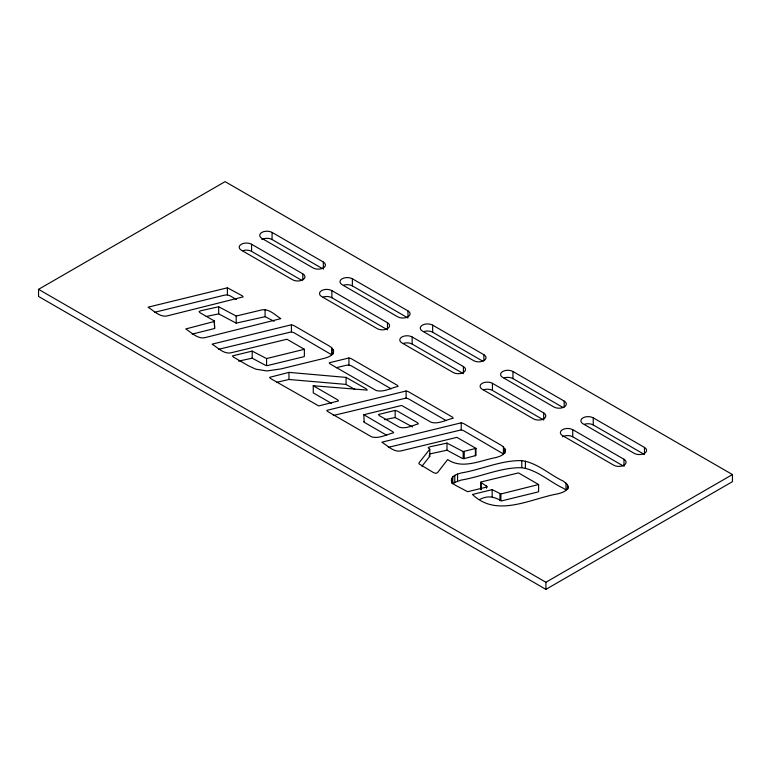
<?xml version="1.0" encoding="UTF-8"?>
<svg xmlns="http://www.w3.org/2000/svg" width="771" height="771" viewBox="0 0 771 771"><rect width="100%" height="100%" fill="white"/><g stroke="black" fill="none" stroke-linecap="round" stroke-linejoin="round"><path stroke-width="1.16" d="M480.757 482.232L487.378 486.887L467.66 491.705L455.719 485.431L453.338 483.774L451.276 480.323C451.671 475.534 457.309 474.088 461.154 472.98C481.393 469.655 501.015 460.171 521.784 460.615C537.464 462.831 549.607 474.782 563.553 481.268L567.475 484.67L568.063 486.424C567.687 491.214 562.04 492.659 558.194 493.768C530.583 498.519 497.025 518.189 472.45 494.471L492.177 489.652L499.955 493.546L501.873 493.729L538.601 484.516L518.469 472.902L481.355 481.885L480.757 482.232L480.757 489.325L481.355 488.978M475.996 448.375L463.169 451.584L446.997 443.103L429.775 446.843L428.136 447.7L429.775 449.242L419.077 462.706L418.913 463.785L433.447 472.575L435.981 473.394L437.677 472.44L447.662 459.574C462.436 469.616 480.179 460.422 495.589 457.627C499.444 456.548 505.024 455.063 505.448 450.293L503.415 446.833L501.034 445.175L463.496 423.501L461.222 422.807L381.896 442.188C387.321 445.522 393.364 452.105 400.467 451.035L456.904 437.359L475.996 448.375L475.996 455.478L464.209 458.6L462.292 458.408L446.997 450.206L429.775 453.946M421.93 466.214L429.775 456.345L429.775 449.242M565.972 482.945L565.972 490.048L563.553 488.371C549.607 481.885 537.464 469.934 521.784 467.718C501.015 467.274 481.393 476.757 461.154 480.082L454.774 482.434L452.789 483.928L452.789 476.835M38.55 289.337L225.093 181.638L732.45 474.56L732.45 481.663L545.907 589.362L38.55 296.44L38.55 289.337L545.907 582.259L732.45 474.56M304.372 349.292L266.573 358.573L252.194 351.104L232.466 355.913L233.305 357.021L248.484 365.782L255.914 369.203L266.978 370.947L280.914 368.914L323.81 358.448C327.646 357.339 333.284 355.894 333.679 351.094L331.626 347.654L329.246 345.996L293.703 325.478L291.428 324.784L212.102 344.155C217.47 347.49 223.474 353.985 230.51 352.916L286.957 339.24L304.372 349.292L304.372 356.385L303.764 356.732L267.566 365.55L265.648 365.367L252.194 358.197L238.624 361.117M363.845 414.731L401.643 405.45L431.24 422.306C438.497 424.426 446.245 419.752 453.232 418.2L452.394 417.092L408.389 391.687L406.115 390.993L326.788 410.374L327.627 411.483L371.641 436.887C378.918 438.95 386.714 434.478 393.634 432.762L392.796 431.683L363.845 414.731L364.124 422.229L386.656 435.23M363.845 421.833L364.452 421.486M214.637 321.391L185.763 328.957C191.189 332.32 197.241 338.826 204.334 337.804L280.808 318.654C275.382 315.291 269.349 308.757 262.256 309.807L236.196 316.043L218.685 306.762L200.739 310.742L199.101 311.59L199.94 312.679L214.319 320.977L214.637 328.494L192.162 334.113M384.633 419.665L395.147 417.525L412.524 426.932M154.537 312.313L224.554 295.148L227.397 294.917L229.671 295.611L236.466 299.534M206.185 316.505L218.685 313.864L236.196 323.145L265.089 316.679L274.119 321.266M218.569 349.282L291.428 331.887L293.703 332.571L331.626 354.756L331.626 347.654M276.847 382.291L288.961 379.477L343.432 384.18L346.073 384.507L355.046 389.5M336.281 367.709L346.092 365.309L348.926 365.078L351.2 365.772L391.138 388.825M333.255 415.502L406.115 398.096L408.389 398.79L446.255 420.648M388.362 447.315L461.222 429.91L463.496 430.603L503.415 453.936L503.415 446.833M479.697 499.406C488.93 494.905 493.893 497.15 501.873 500.832L537.994 491.965L538.601 491.619L538.601 484.516M313.248 385.751L367.275 390.107L366.273 388.883L346.073 377.405L288.961 372.374L269.599 377.356L270.438 378.465L318.722 405.922L338.527 400.939L337.679 399.86L313.248 385.751L313.248 392.853L331.578 403.435M227.397 287.814L148.071 307.186C153.496 310.53 159.539 317.103 166.642 316.043L243.125 296.893L242.287 295.794L227.397 287.814L227.397 294.917M395.147 410.423L378.455 414.49L379.293 415.598L399.417 427.211C405.691 429.168 412.398 425.467 418.393 423.838L417.554 422.739L397.431 411.116L395.147 410.423L395.147 417.525M348.926 357.975L329.198 362.794L330.036 363.883L376.123 390.483C383.38 392.603 391.128 387.929 398.125 386.387L397.287 385.278L351.2 358.669L348.926 357.975L348.926 365.078M272.076 232.428L323.328 262.015A7.247 4.183 0 0 1 323.328 267.932A7.247 4.183 0 0 1 313.074 267.932L261.822 238.345A7.247 4.183 0 0 1 261.822 232.428A7.247 4.183 0 0 1 272.076 232.428L272.076 239.53L322.297 268.53M352.366 278.784L407.975 310.886A7.247 4.183 0 0 1 407.975 316.804A7.247 4.183 0 0 1 397.72 316.804L342.112 284.701A7.247 4.183 0 0 1 342.112 278.784A7.247 4.183 0 0 1 352.366 278.784L352.366 285.887L407.975 317.989M432.656 325.14L483.899 354.727A7.247 4.183 0 0 1 483.899 360.645A7.247 4.183 0 0 1 473.654 360.645L422.402 331.058A7.247 4.183 0 0 1 422.402 325.14A7.247 4.183 0 0 1 432.656 325.14L432.656 332.243L482.877 361.233M512.946 371.497L564.189 401.084A7.247 4.183 0 0 1 564.189 407.001A7.247 4.183 0 0 1 553.944 407.001L502.692 377.414A7.247 4.183 0 0 1 502.692 371.497A7.247 4.183 0 0 1 512.946 371.497L512.946 378.59L563.167 407.589M593.227 417.843L644.479 447.431A7.247 4.183 0 0 1 644.479 453.348A7.247 4.183 0 0 1 634.225 453.348L582.982 423.761A7.247 4.183 0 0 1 582.982 417.843A7.247 4.183 0 0 1 593.227 417.843L593.227 424.946L644.479 454.533M251.577 244.262L302.82 273.85A7.247 4.183 0 0 1 302.82 279.767A7.247 4.183 0 0 1 292.575 279.767L241.323 250.18A7.247 4.183 0 0 1 241.323 244.262A7.247 4.183 0 0 1 251.577 244.262L251.577 251.365L301.798 280.365M331.867 290.619L387.476 322.721A7.247 4.183 0 0 1 387.476 328.639A7.247 4.183 0 0 1 377.221 328.639L321.613 296.536A7.247 4.183 0 0 1 321.613 290.619A7.247 4.183 0 0 1 331.867 290.619L331.867 297.722L387.476 329.824M412.157 336.975L463.4 366.562A7.247 4.183 0 0 1 463.4 372.48A7.247 4.183 0 0 1 453.155 372.48L401.903 342.893A7.247 4.183 0 0 1 401.903 336.975A7.247 4.183 0 0 1 412.157 336.975L412.157 344.078L463.4 373.665M492.447 383.332L543.69 412.919A7.247 4.183 0 0 1 543.69 418.836A7.247 4.183 0 0 1 533.445 418.836L482.193 389.249A7.247 4.183 0 0 1 482.193 383.332A7.247 4.183 0 0 1 492.447 383.332L492.447 390.425L543.69 420.012L543.69 412.919M572.728 429.678L623.98 459.265A7.247 4.183 0 0 1 623.98 465.183A7.247 4.183 0 0 1 613.726 465.183L562.483 435.596A7.247 4.183 0 0 1 562.483 429.678A7.247 4.183 0 0 1 572.728 429.678L572.728 436.781L622.958 465.78M428.975 455.883L429.775 456.345M214.637 328.494L214.319 320.977M644.479 447.431L644.479 453.348M623.98 459.265L623.98 466.368M568.063 486.424L568.063 488.785M567.475 484.67L567.475 489.402M564.189 401.084L564.189 407.001M545.907 582.259L545.907 589.362M525.398 461.183L525.398 468.286M521.784 460.615L521.784 467.718M504.88 448.539L504.88 453.271M500.88 493.845L500.88 500.948M499.955 493.546L499.955 500.649M492.177 489.652L492.177 496.755M486.54 485.797L486.54 488.168M483.899 354.727L483.899 360.645M481.027 482.617L481.027 489.72M475.399 448.722L475.399 455.825M464.209 451.498L464.209 458.6M463.4 366.562L463.4 372.48M463.169 451.584L463.169 458.687M461.222 422.807L461.222 429.91M457.56 474.049L457.56 481.152M454.774 475.341L454.774 482.434M451.604 478.54L451.604 483.272M446.997 443.103L446.997 450.206M407.975 310.886L407.975 316.804M406.115 390.993L406.115 398.096M387.476 322.721L387.476 328.639M346.073 377.405L346.073 384.507M333.111 349.35L333.111 354.091M323.328 262.015L323.328 269.118M302.82 273.85L302.82 279.767M291.428 324.784L291.428 331.887M288.961 372.374L288.961 379.477M266.573 358.573L266.573 365.666M265.089 309.576L265.089 316.679M252.194 351.104L252.194 358.197M236.196 316.043L236.196 323.145M218.685 306.762L218.685 313.864M343.615 285.222A7.247 4.183 0 0 1 352.366 285.887M423.905 331.578A7.247 4.183 0 0 1 432.656 332.243M504.195 377.925A7.247 4.183 0 0 1 512.946 378.59M323.116 297.057A7.247 4.183 0 0 1 331.867 297.722M403.406 343.413A7.247 4.183 0 0 1 412.157 344.078M483.696 389.76A7.247 4.183 0 0 1 492.447 390.425M584.485 424.281A7.247 4.183 0 0 1 593.227 424.946M562.483 436.781A7.247 4.183 0 0 1 572.728 436.781M242.826 250.7A7.247 4.183 0 0 1 251.577 251.365M261.822 239.53A7.247 4.183 0 0 1 272.076 239.53"/></g></svg>
